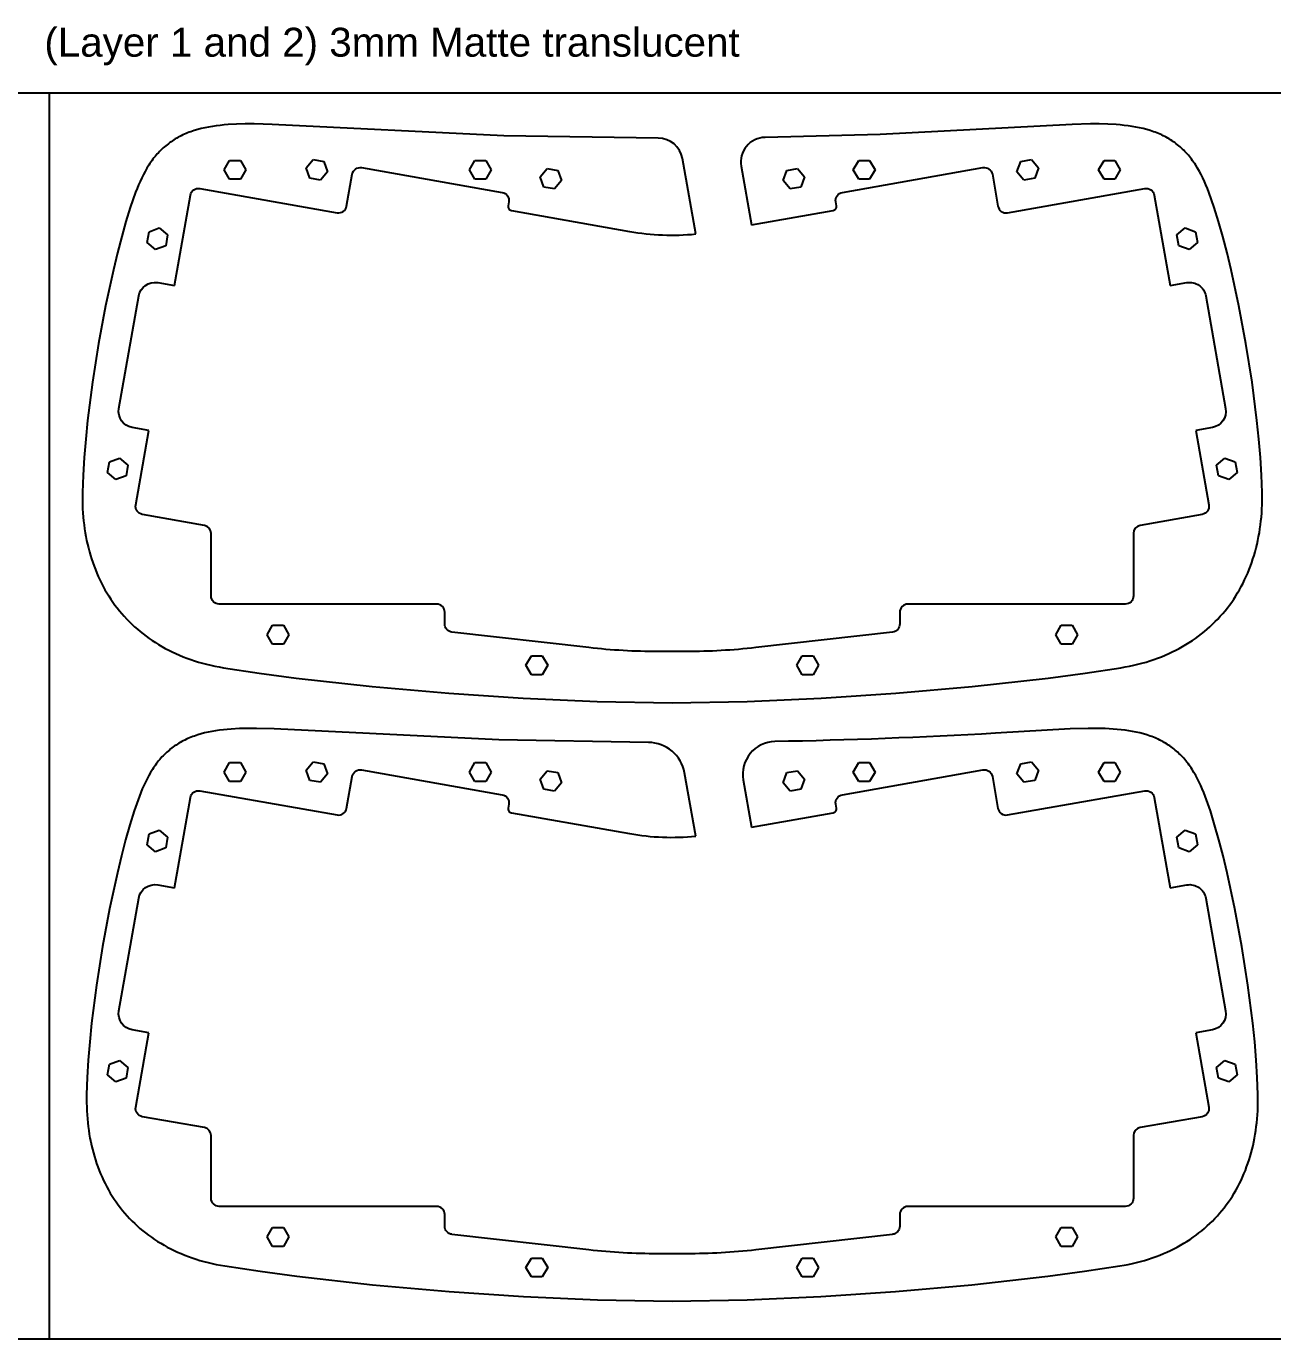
# Model space of a CAD drawing. Extents: x -763 to 762, y 34 to 355.
# Drawn here: x -462.8 to -157.9, y 33.9 to 355.1 of the extents above; entities that cross this region are included whole.
import ezdxf

# ---------------------------------------------------------------- set-up
doc = ezdxf.new("R2010")
doc.units = 0
for name, color, linetype in [('2D_ACR_PLOT$CUT1', 4, 'CONTINUOUS'), ('2D_ACR_PLOT$CUT2', 3, 'CONTINUOUS'), ('2D_ACR_PLOT$NOPRINT', 7, 'CONTINUOUS')]:
    doc.layers.add(name, color=color, linetype=linetype)
doc.styles.add('ARIAL_REGULAR', font='txt')

msp = doc.modelspace()

# ---------------------------------------------------------------- linework, layer by layer
at = {"layer": '2D_ACR_PLOT$CUT1'}
for p, q in [((-414.41, 319.95), (-413.08, 322.26)), ((-413.08, 322.26), (-410.42, 322.26)), ((-410.42, 322.26), (-409.09, 319.95)), ((-394.37, 320.41), (-392.66, 322.45)), ((-392.66, 322.45), (-390.04, 321.99)), ((-390.04, 321.99), (-389.13, 319.49)), ((-354.41, 319.95), (-353.08, 322.26)), ((-353.08, 322.26), (-350.42, 322.26)), ((-350.42, 322.26), (-349.09, 319.95)), ((-260.51, 319.95), (-259.18, 322.26)), ((-259.18, 322.26), (-256.52, 322.26)), ((-256.52, 322.26), (-255.19, 319.95)), ((-220.47, 319.49), (-219.56, 321.99)), ((-219.56, 321.99), (-216.94, 322.45)), ((-216.94, 322.45), (-215.23, 320.41)), ((-200.51, 319.95), (-199.18, 322.26)), ((-199.18, 322.26), (-196.52, 322.26)), ((-196.52, 322.26), (-195.19, 319.95)), ((-413.08, 317.65), (-414.41, 319.95)), ((-409.09, 319.95), (-410.42, 317.65)), ((-393.46, 317.91), (-394.37, 320.41)), ((-389.13, 319.49), (-390.84, 317.45)), ((-353.08, 317.65), (-354.41, 319.95)), ((-349.09, 319.95), (-350.42, 317.65)), ((-337.15, 318.23), (-335.44, 320.27)), ((-336.24, 315.73), (-337.15, 318.23)), ((-335.44, 320.27), (-332.82, 319.81)), ((-332.82, 319.81), (-331.91, 317.3)), ((-277.69, 317.3), (-276.78, 319.81)), ((-276.78, 319.81), (-274.16, 320.27)), ((-274.16, 320.27), (-272.45, 318.23)), ((-272.45, 318.23), (-273.36, 315.73)), ((-259.18, 317.65), (-260.51, 319.95)), ((-255.19, 319.95), (-256.52, 317.65)), ((-218.76, 317.45), (-220.47, 319.49)), ((-215.23, 320.41), (-216.14, 317.91)), ((-199.18, 317.65), (-200.51, 319.95)), ((-195.19, 319.95), (-196.52, 317.65)), ((-410.42, 317.65), (-413.08, 317.65)), ((-390.84, 317.45), (-393.46, 317.91)), ((-350.42, 317.65), (-353.08, 317.65)), ((-333.62, 315.27), (-336.24, 315.73)), ((-331.91, 317.3), (-333.62, 315.27)), ((-275.98, 315.27), (-277.69, 317.3)), ((-273.36, 315.73), (-275.98, 315.27)), ((-256.52, 317.65), (-259.18, 317.65)), ((-216.14, 317.91), (-218.76, 317.45)), ((-196.52, 317.65), (-199.18, 317.65)), ((-432.79, 304.8), (-430.29, 305.71)), ((-430.29, 305.71), (-428.25, 304)), ((-181.35, 304), (-179.31, 305.71)), ((-179.31, 305.71), (-176.81, 304.8)), ((-433.25, 302.17), (-432.79, 304.8)), ((-431.21, 300.46), (-433.25, 302.17)), ((-428.25, 304), (-428.71, 301.37)), ((-180.89, 301.37), (-181.35, 304)), ((-176.35, 302.17), (-178.39, 300.46)), ((-176.81, 304.8), (-176.35, 302.17)), ((-428.71, 301.37), (-431.21, 300.46)), ((-178.39, 300.46), (-180.89, 301.37)), ((-442.96, 245.86), (-442.5, 248.48)), ((-442.5, 248.48), (-440, 249.39)), ((-440, 249.39), (-437.96, 247.68)), ((-437.96, 247.68), (-438.42, 245.06)), ((-171.64, 247.68), (-169.6, 249.39)), ((-171.18, 245.06), (-171.64, 247.68)), ((-169.6, 249.39), (-167.1, 248.48)), ((-167.1, 248.48), (-166.64, 245.86)), ((-440.92, 244.15), (-442.96, 245.86)), ((-438.42, 245.06), (-440.92, 244.15)), ((-168.68, 244.15), (-171.18, 245.06)), ((-166.64, 245.86), (-168.68, 244.15)), ((-403.92, 206.18), (-402.59, 208.49)), ((-402.59, 203.88), (-403.92, 206.18)), ((-402.59, 208.49), (-399.93, 208.49)), ((-399.93, 208.49), (-398.6, 206.18)), ((-398.6, 206.18), (-399.93, 203.88)), ((-211, 206.18), (-209.67, 208.49)), ((-209.67, 203.88), (-211, 206.18)), ((-209.67, 208.49), (-207.01, 208.49)), ((-207.01, 208.49), (-205.68, 206.18)), ((-205.68, 206.18), (-207.01, 203.88)), ((-399.93, 203.88), (-402.59, 203.88)), ((-207.01, 203.88), (-209.67, 203.88)), ((-340.59, 198.71), (-339.26, 201.02)), ((-339.26, 201.02), (-336.6, 201.02)), ((-336.6, 201.02), (-335.27, 198.71)), ((-274.33, 198.71), (-273, 201.02)), ((-273, 201.02), (-270.34, 201.02)), ((-270.34, 201.02), (-269.01, 198.71)), ((-339.26, 196.41), (-340.59, 198.71)), ((-336.6, 196.41), (-339.26, 196.41)), ((-335.27, 198.71), (-336.6, 196.41)), ((-273, 196.41), (-274.33, 198.71)), ((-270.34, 196.41), (-273, 196.41)), ((-269.01, 198.71), (-270.34, 196.41)), ((-414.41, 172.59), (-413.08, 174.89)), ((-413.08, 174.89), (-410.42, 174.89)), ((-410.42, 174.89), (-409.09, 172.59)), ((-394.37, 173.05), (-392.66, 175.09)), ((-392.66, 175.09), (-390.04, 174.63)), ((-390.04, 174.63), (-389.13, 172.13)), ((-354.41, 172.59), (-353.08, 174.89)), ((-353.08, 174.89), (-350.42, 174.89)), ((-350.42, 174.89), (-349.09, 172.59)), ((-260.51, 172.59), (-259.18, 174.89)), ((-259.18, 174.89), (-256.52, 174.89)), ((-256.52, 174.89), (-255.19, 172.59)), ((-220.47, 172.13), (-219.56, 174.63)), ((-219.56, 174.63), (-216.94, 175.09)), ((-216.94, 175.09), (-215.23, 173.05)), ((-200.51, 172.59), (-199.18, 174.89)), ((-199.18, 174.89), (-196.52, 174.89)), ((-196.52, 174.89), (-195.19, 172.59)), ((-413.08, 170.28), (-414.41, 172.59)), ((-410.42, 170.28), (-413.08, 170.28)), ((-409.09, 172.59), (-410.42, 170.28)), ((-393.46, 170.55), (-394.37, 173.05)), ((-390.84, 170.09), (-393.46, 170.55)), ((-389.13, 172.13), (-390.84, 170.09)), ((-353.08, 170.28), (-354.41, 172.59)), ((-350.42, 170.28), (-353.08, 170.28)), ((-349.09, 172.59), (-350.42, 170.28)), ((-337.15, 170.86), (-335.44, 172.9)), ((-336.24, 168.36), (-337.15, 170.86)), ((-335.44, 172.9), (-332.82, 172.44)), ((-332.82, 172.44), (-331.91, 169.94)), ((-277.69, 169.94), (-276.78, 172.44)), ((-276.78, 172.44), (-274.16, 172.9)), ((-274.16, 172.9), (-272.45, 170.86)), ((-272.45, 170.86), (-273.36, 168.36)), ((-259.18, 170.28), (-260.51, 172.59)), ((-256.52, 170.28), (-259.18, 170.28)), ((-255.19, 172.59), (-256.52, 170.28)), ((-218.76, 170.09), (-220.47, 172.13)), ((-216.14, 170.55), (-218.76, 170.09)), ((-215.23, 173.05), (-216.14, 170.55)), ((-199.18, 170.28), (-200.51, 172.59)), ((-196.52, 170.28), (-199.18, 170.28)), ((-195.19, 172.59), (-196.52, 170.28)), ((-333.62, 167.9), (-336.24, 168.36)), ((-331.91, 169.94), (-333.62, 167.9)), ((-275.98, 167.9), (-277.69, 169.94)), ((-273.36, 168.36), (-275.98, 167.9)), ((-433.25, 154.81), (-432.79, 157.43)), ((-432.79, 157.43), (-430.29, 158.34)), ((-430.29, 158.34), (-428.25, 156.63)), ((-181.35, 156.63), (-179.31, 158.34)), ((-179.31, 158.34), (-176.81, 157.43)), ((-176.81, 157.43), (-176.35, 154.81)), ((-431.21, 153.1), (-433.25, 154.81)), ((-428.25, 156.63), (-428.71, 154.01)), ((-180.89, 154.01), (-181.35, 156.63)), ((-176.35, 154.81), (-178.39, 153.1)), ((-428.71, 154.01), (-431.21, 153.1)), ((-178.39, 153.1), (-180.89, 154.01)), ((-442.96, 98.49), (-442.5, 101.11)), ((-442.5, 101.11), (-440, 102.02)), ((-440, 102.02), (-437.96, 100.31)), ((-437.96, 100.31), (-438.42, 97.69)), ((-171.64, 100.31), (-169.6, 102.02)), ((-171.18, 97.69), (-171.64, 100.31)), ((-169.6, 102.02), (-167.1, 101.11)), ((-167.1, 101.11), (-166.64, 98.49)), ((-440.92, 96.78), (-442.96, 98.49)), ((-438.42, 97.69), (-440.92, 96.78)), ((-168.68, 96.78), (-171.18, 97.69)), ((-166.64, 98.49), (-168.68, 96.78)), ((-403.92, 58.82), (-402.59, 61.12)), ((-402.59, 61.12), (-399.93, 61.12)), ((-399.93, 61.12), (-398.6, 58.82)), ((-211, 58.82), (-209.67, 61.12)), ((-209.67, 61.12), (-207.01, 61.12)), ((-207.01, 61.12), (-205.68, 58.82)), ((-402.59, 56.51), (-403.92, 58.82)), ((-398.6, 58.82), (-399.93, 56.51)), ((-209.67, 56.51), (-211, 58.82)), ((-205.68, 58.82), (-207.01, 56.51)), ((-399.93, 56.51), (-402.59, 56.51)), ((-207.01, 56.51), (-209.67, 56.51)), ((-340.59, 51.35), (-339.26, 53.65)), ((-339.26, 53.65), (-336.6, 53.65)), ((-336.6, 53.65), (-335.27, 51.35)), ((-274.33, 51.35), (-273, 53.65)), ((-273, 53.65), (-270.34, 53.65)), ((-270.34, 53.65), (-269.01, 51.35)), ((-339.26, 49.04), (-340.59, 51.35)), ((-336.6, 49.04), (-339.26, 49.04)), ((-335.27, 51.35), (-336.6, 49.04)), ((-273, 49.04), (-274.33, 51.35)), ((-270.34, 49.04), (-273, 49.04)), ((-269.01, 51.35), (-270.34, 49.04))]:
    msp.add_line(p, q, dxfattribs=at)
at = {"layer": '2D_ACR_PLOT$CUT2'}
for p, q in [((-415.38, 330.82), (-416.34, 330.71)), ((-414.4, 330.92), (-415.38, 330.82)), ((-413.4, 331), (-414.4, 330.92)), ((-411.36, 331.11), (-413.4, 331)), ((-409.26, 331.16), (-411.36, 331.11)), ((-407.1, 331.16), (-409.26, 331.16)), ((-402.65, 331.03), (-407.1, 331.16)), ((-346.02, 328.29), (-402.65, 331.03)), ((-206.95, 331.03), (-253.95, 328.61)), ((-202.5, 331.16), (-206.95, 331.03)), ((-200.34, 331.16), (-202.5, 331.16)), ((-198.24, 331.11), (-200.34, 331.16)), ((-196.2, 331), (-198.24, 331.11)), ((-195.2, 330.92), (-196.2, 331)), ((-194.22, 330.82), (-195.2, 330.92)), ((-193.26, 330.71), (-194.22, 330.82)), ((-426.01, 327.7), (-426.37, 327.49)), ((-425.65, 327.9), (-426.01, 327.7)), ((-425.28, 328.1), (-425.65, 327.9)), ((-424.91, 328.29), (-425.28, 328.1)), ((-424.53, 328.47), (-424.91, 328.29)), ((-424.14, 328.64), (-424.53, 328.47)), ((-423.75, 328.81), (-424.14, 328.64)), ((-423.36, 328.97), (-423.75, 328.81)), ((-422.96, 329.13), (-423.36, 328.97)), ((-422.55, 329.27), (-422.96, 329.13)), ((-422.14, 329.41), (-422.55, 329.27)), ((-421.73, 329.55), (-422.14, 329.41)), ((-420.88, 329.8), (-421.73, 329.55)), ((-420.01, 330.03), (-420.88, 329.8)), ((-419.12, 330.23), (-420.01, 330.03)), ((-418.22, 330.41), (-419.12, 330.23)), ((-417.29, 330.57), (-418.22, 330.41)), ((-416.34, 330.71), (-417.29, 330.57)), ((-308.22, 327.68), (-346.02, 328.29)), ((-253.95, 328.61), (-282.11, 327.86)), ((-192.31, 330.57), (-193.26, 330.71)), ((-191.38, 330.41), (-192.31, 330.57)), ((-190.48, 330.23), (-191.38, 330.41)), ((-189.59, 330.03), (-190.48, 330.23)), ((-188.72, 329.8), (-189.59, 330.03)), ((-187.87, 329.55), (-188.72, 329.8)), ((-187.46, 329.41), (-187.87, 329.55)), ((-187.05, 329.27), (-187.46, 329.41)), ((-186.64, 329.13), (-187.05, 329.27)), ((-186.24, 328.97), (-186.64, 329.13)), ((-185.85, 328.81), (-186.24, 328.97)), ((-185.46, 328.64), (-185.85, 328.81)), ((-185.07, 328.47), (-185.46, 328.64)), ((-184.69, 328.29), (-185.07, 328.47)), ((-184.32, 328.1), (-184.69, 328.29)), ((-183.95, 327.9), (-184.32, 328.1)), ((-183.59, 327.7), (-183.95, 327.9)), ((-183.23, 327.49), (-183.59, 327.7)), ((-430.22, 324.43), (-430.5, 324.13)), ((-429.93, 324.72), (-430.22, 324.43)), ((-429.63, 325.01), (-429.93, 324.72)), ((-429.33, 325.29), (-429.63, 325.01)), ((-429.02, 325.56), (-429.33, 325.29)), ((-428.71, 325.83), (-429.02, 325.56)), ((-428.39, 326.09), (-428.71, 325.83)), ((-428.07, 326.34), (-428.39, 326.09)), ((-427.74, 326.59), (-428.07, 326.34)), ((-427.4, 326.82), (-427.74, 326.59)), ((-427.06, 327.05), (-427.4, 326.82)), ((-426.72, 327.28), (-427.06, 327.05)), ((-426.37, 327.49), (-426.72, 327.28)), ((-182.88, 327.28), (-183.23, 327.49)), ((-182.54, 327.05), (-182.88, 327.28)), ((-182.2, 326.82), (-182.54, 327.05)), ((-181.86, 326.59), (-182.2, 326.82)), ((-181.53, 326.34), (-181.86, 326.59)), ((-181.21, 326.09), (-181.53, 326.34)), ((-180.89, 325.83), (-181.21, 326.09)), ((-180.58, 325.56), (-180.89, 325.83)), ((-180.27, 325.29), (-180.58, 325.56)), ((-179.97, 325.01), (-180.27, 325.29)), ((-179.67, 324.72), (-179.97, 325.01)), ((-179.38, 324.43), (-179.67, 324.72)), ((-179.1, 324.13), (-179.38, 324.43)), ((-432.6, 321.46), (-432.84, 321.09)), ((-432.35, 321.81), (-432.6, 321.46)), ((-432.1, 322.16), (-432.35, 321.81)), ((-431.85, 322.51), (-432.1, 322.16)), ((-431.59, 322.85), (-431.85, 322.51)), ((-431.33, 323.18), (-431.59, 322.85)), ((-431.06, 323.5), (-431.33, 323.18)), ((-430.78, 323.82), (-431.06, 323.5)), ((-430.5, 324.13), (-430.78, 323.82)), ((-299.07, 304.25), (-302.32, 322.72)), ((-178.82, 323.82), (-179.1, 324.13)), ((-178.54, 323.5), (-178.82, 323.82)), ((-178.27, 323.18), (-178.54, 323.5)), ((-178.01, 322.85), (-178.27, 323.18)), ((-177.75, 322.51), (-178.01, 322.85)), ((-177.5, 322.16), (-177.75, 322.51)), ((-177.25, 321.81), (-177.5, 322.16)), ((-177, 321.46), (-177.25, 321.81)), ((-176.76, 321.09), (-177, 321.46)), ((-434.59, 317.95), (-434.98, 317.11)), ((-434.17, 318.77), (-434.59, 317.95)), ((-433.75, 319.57), (-434.17, 318.77)), ((-433.3, 320.34), (-433.75, 319.57)), ((-432.84, 321.09), (-433.3, 320.34)), ((-384.47, 311.06), (-383.1, 318.85)), ((-380.78, 320.47), (-346.41, 314.41)), ((-287.92, 320.82), (-285.39, 306.47)), ((-263.19, 314.41), (-228.82, 320.47)), ((-226.5, 318.85), (-225.13, 311.06)), ((-176.3, 320.34), (-176.76, 321.09)), ((-175.85, 319.57), (-176.3, 320.34)), ((-175.43, 318.77), (-175.85, 319.57)), ((-175.01, 317.95), (-175.43, 318.77)), ((-174.62, 317.11), (-175.01, 317.95)), ((-435.72, 315.36), (-436.08, 314.46)), ((-435.36, 316.24), (-435.72, 315.36)), ((-434.98, 317.11), (-435.36, 316.24)), ((-420.37, 315.36), (-386.79, 309.44)), ((-222.81, 309.44), (-189.23, 315.36)), ((-174.24, 316.24), (-174.62, 317.11)), ((-173.88, 315.36), (-174.24, 316.24)), ((-173.52, 314.46), (-173.88, 315.36)), ((-436.75, 312.62), (-437.38, 310.73)), ((-436.08, 314.46), (-436.75, 312.62)), ((-426.59, 291.62), (-422.69, 313.74)), ((-344.79, 312.1), (-344.96, 311.14)), ((-264.64, 311.14), (-264.81, 312.1)), ((-186.91, 313.74), (-183.01, 291.62)), ((-172.85, 312.62), (-173.52, 314.46)), ((-172.22, 310.73), (-172.85, 312.62)), ((-437.38, 310.73), (-438.44, 307.3)), ((-344.15, 309.98), (-315.22, 304.88)), ((-285.39, 306.47), (-265.45, 309.98)), ((-171.16, 307.3), (-172.22, 310.73)), ((-438.44, 307.3), (-439.49, 303.6)), ((-170.11, 303.6), (-171.16, 307.3)), ((-439.49, 303.6), (-440.51, 299.66)), ((-169.09, 299.66), (-170.11, 303.6)), ((-440.51, 299.66), (-441.52, 295.5)), ((-168.08, 295.5), (-169.09, 299.66)), ((-441.52, 295.5), (-443.42, 286.7)), ((-166.18, 286.7), (-168.08, 295.5)), ((-430.68, 292.34), (-426.59, 291.62)), ((-183.01, 291.62), (-178.92, 292.34)), ((-440.17, 261.52), (-435.31, 289.1)), ((-174.29, 289.1), (-169.43, 261.52)), ((-443.42, 286.7), (-445.15, 277.44)), ((-164.45, 277.44), (-166.18, 286.7)), ((-445.15, 277.44), (-446.63, 267.99)), ((-162.97, 267.99), (-164.45, 277.44)), ((-446.63, 267.99), (-447.82, 258.6)), ((-161.78, 258.6), (-162.97, 267.99)), ((-447.82, 258.6), (-448.29, 254.01)), ((-161.31, 254.01), (-161.78, 258.6)), ((-448.29, 254.01), (-448.66, 249.52)), ((-432.84, 256.17), (-436.93, 256.89)), ((-436.06, 237.94), (-432.84, 256.17)), ((-172.67, 256.89), (-176.76, 256.17)), ((-176.76, 256.17), (-173.55, 237.94)), ((-160.94, 249.52), (-161.31, 254.01)), ((-448.66, 249.52), (-448.93, 245.19)), ((-160.67, 245.19), (-160.94, 249.52)), ((-448.93, 245.19), (-449.09, 241.02)), ((-160.51, 241.02), (-160.67, 245.19)), ((-449.09, 241.02), (-449.11, 240)), ((-160.49, 240), (-160.51, 241.02)), ((-449.11, 240), (-449.11, 238.98)), ((-449.11, 238.98), (-449.09, 237.97)), ((-449.09, 237.97), (-449.05, 236.97)), ((-160.55, 236.97), (-160.51, 237.97)), ((-160.51, 237.97), (-160.49, 238.98)), ((-160.49, 238.98), (-160.49, 240)), ((-449.05, 236.97), (-448.99, 235.98)), ((-448.99, 235.98), (-448.91, 234.99)), ((-448.91, 234.99), (-448.82, 234.02)), ((-419.26, 232.95), (-434.43, 235.63)), ((-175.17, 235.63), (-190.34, 232.95)), ((-160.78, 234.02), (-160.69, 234.99)), ((-160.69, 234.99), (-160.61, 235.98)), ((-160.61, 235.98), (-160.55, 236.97)), ((-448.82, 234.02), (-448.7, 233.05)), ((-448.7, 233.05), (-448.57, 232.08)), ((-448.57, 232.08), (-448.42, 231.13)), ((-161.18, 231.13), (-161.03, 232.08)), ((-161.03, 232.08), (-160.9, 233.05)), ((-160.9, 233.05), (-160.78, 234.02)), ((-448.42, 231.13), (-448.25, 230.19)), ((-448.25, 230.19), (-448.07, 229.25)), ((-448.07, 229.25), (-447.86, 228.32)), ((-447.86, 228.32), (-447.64, 227.41)), ((-417.61, 215.67), (-417.61, 230.98)), ((-191.99, 230.98), (-191.99, 215.67)), ((-161.96, 227.41), (-161.74, 228.32)), ((-161.74, 228.32), (-161.53, 229.25)), ((-161.53, 229.25), (-161.35, 230.19)), ((-161.35, 230.19), (-161.18, 231.13)), ((-447.64, 227.41), (-447.4, 226.5)), ((-447.4, 226.5), (-447.14, 225.6)), ((-447.14, 225.6), (-446.86, 224.72)), ((-162.74, 224.72), (-162.46, 225.6)), ((-162.46, 225.6), (-162.2, 226.5)), ((-162.2, 226.5), (-161.96, 227.41)), ((-446.86, 224.72), (-446.57, 223.84)), ((-446.57, 223.84), (-446.25, 222.97)), ((-446.25, 222.97), (-445.92, 222.12)), ((-445.92, 222.12), (-445.57, 221.27)), ((-164.03, 221.27), (-163.68, 222.12)), ((-163.68, 222.12), (-163.35, 222.97)), ((-163.35, 222.97), (-163.03, 223.84)), ((-163.03, 223.84), (-162.74, 224.72)), ((-445.57, 221.27), (-445.21, 220.44)), ((-445.21, 220.44), (-444.82, 219.61)), ((-444.82, 219.61), (-444.42, 218.8)), ((-444.42, 218.8), (-444, 218)), ((-165.6, 218), (-165.18, 218.8)), ((-165.18, 218.8), (-164.78, 219.61)), ((-164.78, 219.61), (-164.39, 220.44)), ((-164.39, 220.44), (-164.03, 221.27)), ((-444, 218), (-443.57, 217.21)), ((-443.57, 217.21), (-443.11, 216.44)), ((-443.11, 216.44), (-442.64, 215.67)), ((-442.64, 215.67), (-442.16, 214.92)), ((-167.44, 214.92), (-166.96, 215.67)), ((-166.96, 215.67), (-166.49, 216.44)), ((-166.49, 216.44), (-166.03, 217.21)), ((-166.03, 217.21), (-165.6, 218)), ((-442.16, 214.92), (-441.65, 214.18)), ((-441.65, 214.18), (-441.13, 213.46)), ((-441.13, 213.46), (-440.59, 212.75)), ((-440.59, 212.75), (-440.03, 212.05)), ((-440.03, 212.05), (-439.45, 211.36)), ((-362.46, 213.67), (-415.61, 213.67)), ((-193.99, 213.67), (-247.14, 213.67)), ((-170.15, 211.36), (-169.57, 212.05)), ((-169.57, 212.05), (-169.01, 212.75)), ((-169.01, 212.75), (-168.47, 213.46)), ((-168.47, 213.46), (-167.95, 214.18)), ((-167.95, 214.18), (-167.44, 214.92)), ((-439.45, 211.36), (-438.86, 210.69)), ((-438.86, 210.69), (-438.26, 210.03)), ((-438.26, 210.03), (-437.63, 209.39)), ((-437.63, 209.39), (-436.99, 208.76)), ((-436.99, 208.76), (-436.33, 208.14)), ((-360.46, 208.82), (-360.46, 211.67)), ((-249.14, 211.67), (-249.14, 208.82)), ((-173.27, 208.14), (-172.61, 208.76)), ((-172.61, 208.76), (-171.97, 209.39)), ((-171.97, 209.39), (-171.34, 210.03)), ((-171.34, 210.03), (-170.74, 210.69)), ((-170.74, 210.69), (-170.15, 211.36)), ((-436.33, 208.14), (-435.65, 207.54)), ((-435.65, 207.54), (-434.96, 206.96)), ((-434.96, 206.96), (-434.25, 206.39)), ((-434.25, 206.39), (-433.53, 205.83)), ((-433.53, 205.83), (-432.78, 205.3)), ((-325.24, 203.03), (-358.69, 206.83)), ((-250.91, 206.83), (-284.36, 203.03)), ((-176.82, 205.3), (-176.07, 205.83)), ((-176.07, 205.83), (-175.35, 206.39)), ((-175.35, 206.39), (-174.64, 206.96)), ((-174.64, 206.96), (-173.95, 207.54)), ((-173.95, 207.54), (-173.27, 208.14)), ((-432.78, 205.3), (-432.03, 204.77)), ((-432.03, 204.77), (-431.25, 204.27)), ((-431.25, 204.27), (-430.46, 203.77)), ((-430.46, 203.77), (-429.65, 203.3)), ((-429.65, 203.3), (-428.83, 202.84)), ((-428.83, 202.84), (-427.99, 202.4)), ((-427.99, 202.4), (-427.13, 201.98)), ((-182.47, 201.98), (-181.61, 202.4)), ((-181.61, 202.4), (-180.77, 202.84)), ((-180.77, 202.84), (-179.95, 203.3)), ((-179.95, 203.3), (-179.14, 203.77)), ((-179.14, 203.77), (-178.35, 204.27)), ((-178.35, 204.27), (-177.57, 204.77)), ((-177.57, 204.77), (-176.82, 205.3)), ((-427.13, 201.98), (-426.26, 201.57)), ((-426.26, 201.57), (-425.37, 201.18)), ((-425.37, 201.18), (-424.47, 200.81)), ((-424.47, 200.81), (-423.54, 200.46)), ((-423.54, 200.46), (-422.61, 200.12)), ((-422.61, 200.12), (-421.66, 199.81)), ((-421.66, 199.81), (-420.69, 199.51)), ((-420.69, 199.51), (-419.7, 199.23)), ((-419.7, 199.23), (-418.7, 198.97)), ((-301.3, 202.07), (-308.3, 202.07)), ((-190.9, 198.97), (-189.9, 199.23)), ((-189.9, 199.23), (-188.91, 199.51)), ((-188.91, 199.51), (-187.94, 199.81)), ((-187.94, 199.81), (-186.99, 200.12)), ((-186.99, 200.12), (-186.06, 200.46)), ((-186.06, 200.46), (-185.13, 200.81)), ((-185.13, 200.81), (-184.23, 201.18)), ((-184.23, 201.18), (-183.34, 201.57)), ((-183.34, 201.57), (-182.47, 201.98)), ((-418.7, 198.97), (-417.69, 198.72)), ((-417.69, 198.72), (-416.66, 198.5)), ((-416.66, 198.5), (-415.61, 198.3)), ((-415.61, 198.3), (-414.55, 198.12)), ((-414.55, 198.12), (-405.82, 196.79)), ((-405.82, 196.79), (-396.79, 195.58)), ((-212.81, 195.58), (-203.78, 196.79)), ((-203.78, 196.79), (-195.05, 198.12)), ((-195.05, 198.12), (-193.99, 198.3)), ((-193.99, 198.3), (-192.94, 198.5)), ((-192.94, 198.5), (-191.91, 198.72)), ((-191.91, 198.72), (-190.9, 198.97)), ((-396.79, 195.58), (-378.2, 193.5)), ((-378.2, 193.5), (-359.46, 191.85)), ((-250.14, 191.85), (-231.4, 193.5)), ((-231.4, 193.5), (-212.81, 195.58)), ((-359.46, 191.85), (-341.24, 190.63)), ((-341.24, 190.63), (-323.15, 189.81)), ((-323.15, 189.81), (-304.8, 189.51)), ((-304.8, 189.51), (-286.45, 189.81)), ((-286.45, 189.81), (-268.36, 190.63)), ((-268.36, 190.63), (-250.14, 191.85)), ((-412.68, 183.11), (-413.66, 183.03)), ((-410.68, 183.21), (-412.68, 183.11)), ((-408.62, 183.26), (-410.68, 183.21)), ((-406.51, 183.26), (-408.62, 183.26)), ((-402.16, 183.13), (-406.51, 183.26)), ((-347.24, 180.46), (-402.16, 183.13)), ((-207.44, 183.13), (-225.75, 182.06)), ((-203.09, 183.26), (-207.44, 183.13)), ((-200.98, 183.26), (-203.09, 183.26)), ((-198.92, 183.21), (-200.98, 183.26)), ((-196.92, 183.11), (-198.92, 183.21)), ((-195.94, 183.03), (-196.92, 183.11)), ((-424.78, 180.04), (-425.14, 179.83)), ((-424.42, 180.23), (-424.78, 180.04)), ((-424.05, 180.42), (-424.42, 180.23)), ((-423.67, 180.6), (-424.05, 180.42)), ((-423.29, 180.77), (-423.67, 180.6)), ((-422.9, 180.94), (-423.29, 180.77)), ((-422.51, 181.1), (-422.9, 180.94)), ((-422.11, 181.25), (-422.51, 181.1)), ((-421.71, 181.4), (-422.11, 181.25)), ((-421.3, 181.54), (-421.71, 181.4)), ((-420.89, 181.67), (-421.3, 181.54)), ((-420.05, 181.92), (-420.89, 181.67)), ((-419.19, 182.15), (-420.05, 181.92)), ((-418.31, 182.35), (-419.19, 182.15)), ((-417.42, 182.52), (-418.31, 182.35)), ((-416.5, 182.68), (-417.42, 182.52)), ((-415.57, 182.82), (-416.5, 182.68)), ((-414.62, 182.93), (-415.57, 182.82)), ((-413.66, 183.03), (-414.62, 182.93)), ((-310.62, 179.82), (-347.24, 180.46)), ((-194.98, 182.93), (-195.94, 183.03)), ((-194.03, 182.82), (-194.98, 182.93)), ((-193.1, 182.68), (-194.03, 182.82)), ((-192.18, 182.52), (-193.1, 182.68)), ((-191.29, 182.35), (-192.18, 182.52)), ((-190.41, 182.15), (-191.29, 182.35)), ((-189.55, 181.92), (-190.41, 182.15)), ((-188.71, 181.67), (-189.55, 181.92)), ((-188.3, 181.54), (-188.71, 181.67)), ((-187.89, 181.4), (-188.3, 181.54)), ((-187.49, 181.25), (-187.89, 181.4)), ((-187.09, 181.1), (-187.49, 181.25)), ((-186.7, 180.94), (-187.09, 181.1)), ((-186.31, 180.77), (-186.7, 180.94)), ((-185.93, 180.6), (-186.31, 180.77)), ((-185.55, 180.42), (-185.93, 180.6)), ((-185.18, 180.23), (-185.55, 180.42)), ((-184.82, 180.04), (-185.18, 180.23)), ((-184.46, 179.83), (-184.82, 180.04)), ((-429.05, 176.86), (-429.34, 176.57)), ((-428.75, 177.15), (-429.05, 176.86)), ((-428.45, 177.43), (-428.75, 177.15)), ((-428.15, 177.7), (-428.45, 177.43)), ((-427.83, 177.97), (-428.15, 177.7)), ((-427.52, 178.23), (-427.83, 177.97)), ((-427.19, 178.48), (-427.52, 178.23)), ((-426.87, 178.72), (-427.19, 178.48)), ((-426.53, 178.96), (-426.87, 178.72)), ((-426.19, 179.19), (-426.53, 178.96)), ((-425.85, 179.41), (-426.19, 179.19)), ((-425.5, 179.63), (-425.85, 179.41)), ((-425.14, 179.83), (-425.5, 179.63)), ((-184.1, 179.63), (-184.46, 179.83)), ((-183.75, 179.41), (-184.1, 179.63)), ((-183.41, 179.19), (-183.75, 179.41)), ((-183.07, 178.96), (-183.41, 179.19)), ((-182.73, 178.72), (-183.07, 178.96)), ((-182.41, 178.48), (-182.73, 178.72)), ((-182.08, 178.23), (-182.41, 178.48)), ((-181.77, 177.97), (-182.08, 178.23)), ((-181.45, 177.7), (-181.77, 177.97)), ((-181.15, 177.43), (-181.45, 177.7)), ((-180.85, 177.15), (-181.15, 177.43)), ((-180.55, 176.86), (-180.85, 177.15)), ((-180.26, 176.57), (-180.55, 176.86)), ((-431.72, 173.61), (-431.96, 173.25)), ((-431.47, 173.96), (-431.72, 173.61)), ((-431.23, 174.31), (-431.47, 173.96)), ((-430.97, 174.66), (-431.23, 174.31)), ((-430.71, 174.99), (-430.97, 174.66)), ((-430.45, 175.32), (-430.71, 174.99)), ((-430.18, 175.64), (-430.45, 175.32)), ((-429.91, 175.96), (-430.18, 175.64)), ((-429.63, 176.27), (-429.91, 175.96)), ((-429.34, 176.57), (-429.63, 176.27)), ((-179.97, 176.27), (-180.26, 176.57)), ((-179.69, 175.96), (-179.97, 176.27)), ((-179.42, 175.64), (-179.69, 175.96)), ((-179.15, 175.32), (-179.42, 175.64)), ((-178.89, 174.99), (-179.15, 175.32)), ((-178.63, 174.66), (-178.89, 174.99)), ((-178.37, 174.31), (-178.63, 174.66)), ((-178.13, 173.96), (-178.37, 174.31)), ((-177.88, 173.61), (-178.13, 173.96)), ((-177.64, 173.25), (-177.88, 173.61)), ((-433.29, 170.94), (-433.7, 170.13)), ((-432.86, 171.73), (-433.29, 170.94)), ((-432.42, 172.5), (-432.86, 171.73)), ((-431.96, 173.25), (-432.42, 172.5)), ((-384.47, 163.7), (-383.1, 171.49)), ((-380.78, 173.11), (-346.41, 167.05)), ((-299.07, 156.88), (-301.8, 172.39)), ((-287.43, 170.65), (-285.39, 159.1)), ((-263.19, 167.05), (-228.82, 173.11)), ((-226.5, 171.49), (-225.13, 163.7)), ((-177.18, 172.5), (-177.64, 173.25)), ((-176.74, 171.73), (-177.18, 172.5)), ((-176.31, 170.94), (-176.74, 171.73)), ((-175.9, 170.13), (-176.31, 170.94)), ((-434.82, 167.58), (-435.16, 166.69)), ((-434.46, 168.45), (-434.82, 167.58)), ((-434.09, 169.3), (-434.46, 168.45)), ((-433.7, 170.13), (-434.09, 169.3)), ((-420.37, 168), (-386.79, 162.08)), ((-222.81, 162.08), (-189.23, 168)), ((-175.51, 169.3), (-175.9, 170.13)), ((-175.14, 168.45), (-175.51, 169.3)), ((-174.78, 167.58), (-175.14, 168.45)), ((-174.44, 166.69), (-174.78, 167.58)), ((-435.82, 164.89), (-436.43, 163.06)), ((-435.16, 166.69), (-435.82, 164.89)), ((-426.59, 144.26), (-422.69, 166.38)), ((-344.79, 164.73), (-344.96, 163.78)), ((-264.64, 163.78), (-264.81, 164.73)), ((-186.91, 166.38), (-183.01, 144.26)), ((-173.78, 164.89), (-174.44, 166.69)), ((-173.17, 163.06), (-173.78, 164.89)), ((-436.43, 163.06), (-437.48, 159.66)), ((-344.15, 162.62), (-315.22, 157.52)), ((-285.39, 159.1), (-265.45, 162.62)), ((-172.12, 159.66), (-173.17, 163.06)), ((-437.48, 159.66), (-438.52, 155.97)), ((-171.08, 155.97), (-172.12, 159.66)), ((-438.52, 155.97), (-439.54, 152.05)), ((-170.06, 152.05), (-171.08, 155.97)), ((-439.54, 152.05), (-440.54, 147.91)), ((-169.06, 147.91), (-170.06, 152.05)), ((-440.54, 147.91), (-442.44, 139.14)), ((-167.16, 139.14), (-169.06, 147.91)), ((-430.68, 144.98), (-426.59, 144.26)), ((-183.01, 144.26), (-178.92, 144.98)), ((-440.17, 114.16), (-435.31, 141.73)), ((-174.29, 141.73), (-169.43, 114.16)), ((-442.44, 139.14), (-444.16, 129.9)), ((-165.44, 129.9), (-167.16, 139.14)), ((-444.16, 129.9), (-445.64, 120.48)), ((-163.96, 120.48), (-165.44, 129.9)), ((-445.64, 120.48), (-446.83, 111.13)), ((-162.77, 111.13), (-163.96, 120.48)), ((-446.83, 111.13), (-447.29, 106.57)), ((-432.84, 108.8), (-436.93, 109.53)), ((-172.67, 109.53), (-176.76, 108.8)), ((-162.31, 106.57), (-162.77, 111.13)), ((-447.29, 106.57), (-447.65, 102.12)), ((-436.06, 90.58), (-432.84, 108.8)), ((-176.76, 108.8), (-173.55, 90.58)), ((-161.95, 102.12), (-162.31, 106.57)), ((-447.65, 102.12), (-447.91, 97.81)), ((-161.69, 97.81), (-161.95, 102.12)), ((-447.91, 97.81), (-448.07, 93.7)), ((-161.53, 93.7), (-161.69, 97.81)), ((-448.07, 93.7), (-448.08, 92.69)), ((-161.52, 92.69), (-161.53, 93.7)), ((-448.08, 92.69), (-448.08, 91.68)), ((-448.08, 91.68), (-448.05, 90.69)), ((-448.05, 90.69), (-448.02, 89.7)), ((-161.58, 89.7), (-161.55, 90.69)), ((-161.55, 90.69), (-161.52, 91.68)), ((-161.52, 91.68), (-161.52, 92.69)), ((-448.02, 89.7), (-447.96, 88.72)), ((-447.96, 88.72), (-447.88, 87.75)), ((-447.88, 87.75), (-447.79, 86.79)), ((-447.79, 86.79), (-447.68, 85.83)), ((-419.26, 85.59), (-434.43, 88.26)), ((-175.17, 88.26), (-190.34, 85.59)), ((-161.92, 85.83), (-161.81, 86.79)), ((-161.81, 86.79), (-161.72, 87.75)), ((-161.72, 87.75), (-161.64, 88.72)), ((-161.64, 88.72), (-161.58, 89.7)), ((-447.68, 85.83), (-447.55, 84.89)), ((-447.55, 84.89), (-447.41, 83.95)), ((-447.41, 83.95), (-447.24, 83.03)), ((-417.61, 68.31), (-417.61, 83.62)), ((-191.99, 83.62), (-191.99, 68.31)), ((-162.36, 83.03), (-162.19, 83.95)), ((-162.19, 83.95), (-162.05, 84.89)), ((-162.05, 84.89), (-161.92, 85.83)), ((-447.24, 83.03), (-447.06, 82.11)), ((-447.06, 82.11), (-446.87, 81.2)), ((-446.87, 81.2), (-446.65, 80.3)), ((-446.65, 80.3), (-446.42, 79.41)), ((-163.18, 79.41), (-162.95, 80.3)), ((-162.95, 80.3), (-162.73, 81.2)), ((-162.73, 81.2), (-162.54, 82.11)), ((-162.54, 82.11), (-162.36, 83.03)), ((-446.42, 79.41), (-446.17, 78.53)), ((-446.17, 78.53), (-445.9, 77.67)), ((-445.9, 77.67), (-445.61, 76.81)), ((-163.99, 76.81), (-163.7, 77.67)), ((-163.7, 77.67), (-163.43, 78.53)), ((-163.43, 78.53), (-163.18, 79.41)), ((-445.61, 76.81), (-445.31, 75.96)), ((-445.31, 75.96), (-444.99, 75.12)), ((-444.99, 75.12), (-444.65, 74.3)), ((-444.65, 74.3), (-444.3, 73.48)), ((-165.3, 73.48), (-164.95, 74.3)), ((-164.95, 74.3), (-164.61, 75.12)), ((-164.61, 75.12), (-164.29, 75.96)), ((-164.29, 75.96), (-163.99, 76.81)), ((-444.3, 73.48), (-443.93, 72.68)), ((-443.93, 72.68), (-443.54, 71.89)), ((-443.54, 71.89), (-443.13, 71.11)), ((-443.13, 71.11), (-442.71, 70.34)), ((-166.89, 70.34), (-166.47, 71.11)), ((-166.47, 71.11), (-166.06, 71.89)), ((-166.06, 71.89), (-165.67, 72.68)), ((-165.67, 72.68), (-165.3, 73.48)), ((-442.71, 70.34), (-442.27, 69.58)), ((-442.27, 69.58), (-441.81, 68.84)), ((-441.81, 68.84), (-441.34, 68.11)), ((-441.34, 68.11), (-440.85, 67.39)), ((-168.75, 67.39), (-168.26, 68.11)), ((-168.26, 68.11), (-167.79, 68.84)), ((-167.79, 68.84), (-167.33, 69.58)), ((-167.33, 69.58), (-166.89, 70.34)), ((-440.85, 67.39), (-440.34, 66.68)), ((-440.34, 66.68), (-439.81, 65.99)), ((-439.81, 65.99), (-439.27, 65.31)), ((-439.27, 65.31), (-438.71, 64.64)), ((-438.71, 64.64), (-438.14, 63.99)), ((-362.46, 66.31), (-415.61, 66.31)), ((-360.46, 61.46), (-360.46, 64.31)), ((-249.14, 64.31), (-249.14, 61.46)), ((-193.99, 66.31), (-247.14, 66.31)), ((-171.46, 63.99), (-170.89, 64.64)), ((-170.89, 64.64), (-170.33, 65.31)), ((-170.33, 65.31), (-169.79, 65.99)), ((-169.79, 65.99), (-169.26, 66.68)), ((-169.26, 66.68), (-168.75, 67.39)), ((-438.14, 63.99), (-437.54, 63.35)), ((-437.54, 63.35), (-436.93, 62.72)), ((-436.93, 62.72), (-436.31, 62.11)), ((-436.31, 62.11), (-435.67, 61.52)), ((-435.67, 61.52), (-435.01, 60.93)), ((-174.59, 60.93), (-173.93, 61.52)), ((-173.93, 61.52), (-173.29, 62.11)), ((-173.29, 62.11), (-172.67, 62.72)), ((-172.67, 62.72), (-172.06, 63.35)), ((-172.06, 63.35), (-171.46, 63.99)), ((-435.01, 60.93), (-434.33, 60.36)), ((-434.33, 60.36), (-433.64, 59.81)), ((-433.64, 59.81), (-432.93, 59.27)), ((-432.93, 59.27), (-432.2, 58.75)), ((-432.2, 58.75), (-431.46, 58.24)), ((-431.46, 58.24), (-430.7, 57.75)), ((-325.24, 55.67), (-358.69, 59.47)), ((-250.91, 59.47), (-284.36, 55.67)), ((-178.9, 57.75), (-178.14, 58.24)), ((-178.14, 58.24), (-177.4, 58.75)), ((-177.4, 58.75), (-176.67, 59.27)), ((-176.67, 59.27), (-175.96, 59.81)), ((-175.96, 59.81), (-175.27, 60.36)), ((-175.27, 60.36), (-174.59, 60.93)), ((-430.7, 57.75), (-429.93, 57.27)), ((-429.93, 57.27), (-429.13, 56.81)), ((-429.13, 56.81), (-428.33, 56.36)), ((-428.33, 56.36), (-427.5, 55.94)), ((-427.5, 55.94), (-426.66, 55.52)), ((-426.66, 55.52), (-425.81, 55.13)), ((-425.81, 55.13), (-424.93, 54.75)), ((-424.93, 54.75), (-424.04, 54.39)), ((-301.3, 54.71), (-308.3, 54.71)), ((-185.56, 54.39), (-184.67, 54.75)), ((-184.67, 54.75), (-183.79, 55.13)), ((-183.79, 55.13), (-182.94, 55.52)), ((-182.94, 55.52), (-182.1, 55.94)), ((-182.1, 55.94), (-181.27, 56.36)), ((-181.27, 56.36), (-180.47, 56.81)), ((-180.47, 56.81), (-179.67, 57.27)), ((-179.67, 57.27), (-178.9, 57.75)), ((-424.04, 54.39), (-423.14, 54.04)), ((-423.14, 54.04), (-422.22, 53.71)), ((-422.22, 53.71), (-421.28, 53.4)), ((-421.28, 53.4), (-420.33, 53.11)), ((-420.33, 53.11), (-419.36, 52.84)), ((-419.36, 52.84), (-418.37, 52.58)), ((-418.37, 52.58), (-417.37, 52.34)), ((-417.37, 52.34), (-416.35, 52.12)), ((-416.35, 52.12), (-415.32, 51.92)), ((-415.32, 51.92), (-414.27, 51.74)), ((-414.27, 51.74), (-405.62, 50.42)), ((-203.98, 50.42), (-195.33, 51.74)), ((-195.33, 51.74), (-194.28, 51.92)), ((-194.28, 51.92), (-193.25, 52.12)), ((-193.25, 52.12), (-192.23, 52.34)), ((-192.23, 52.34), (-191.23, 52.58)), ((-191.23, 52.58), (-190.24, 52.84)), ((-190.24, 52.84), (-189.27, 53.11)), ((-189.27, 53.11), (-188.32, 53.4)), ((-188.32, 53.4), (-187.38, 53.71)), ((-187.38, 53.71), (-186.46, 54.04)), ((-186.46, 54.04), (-185.56, 54.39)), ((-405.62, 50.42), (-396.65, 49.21)), ((-396.65, 49.21), (-378.12, 47.13)), ((-231.48, 47.13), (-212.95, 49.21)), ((-212.95, 49.21), (-203.98, 50.42)), ((-378.12, 47.13), (-359.39, 45.48)), ((-359.39, 45.48), (-341.18, 44.26)), ((-268.42, 44.26), (-250.21, 45.48)), ((-250.21, 45.48), (-231.48, 47.13)), ((-341.18, 44.26), (-323.11, 43.44)), ((-323.11, 43.44), (-304.8, 43.15)), ((-304.8, 43.15), (-286.49, 43.44)), ((-286.49, 43.44), (-268.42, 44.26))]:
    msp.add_line(p, q, dxfattribs=at)
for centre, radius, start, end in [((-308.23, 321.68), 6, 10, 89.8588), ((-282.02, 321.86), 6, 90.937, 190), ((-386.44, 311.41), 2, 260.0004, 349.999), ((-343.98, 310.97), 1, 169.9996, 259.9996), ((-265.62, 310.97), 1, 280.0003, 10.0004), ((-223.16, 311.41), 2, 189.9992, 280), ((-304.8, 363.97), 60, 259.9996, 275.4848), ((-419.61, 230.98), 2, 0, 79.9998), ((-189.99, 230.98), 2, 100.0004, 180), ((-362.46, 211.67), 2, 0, 90), ((-247.14, 211.67), 2, 90, 180), ((-279.55, 172.04), 8, 91.0365, 190), ((-310.66, 170.82), 9, 10, 89.7595), ((-386.44, 164.05), 2, 260.0004, 349.999), ((-343.98, 163.6), 1, 169.9996, 259.9996), ((-265.62, 163.6), 1, 280.0003, 10.0004), ((-223.16, 164.05), 2, 189.9992, 280), ((-304.8, 216.61), 60, 259.9996, 275.4848), ((-419.61, 83.62), 2, 0, 79.9998), ((-189.99, 83.62), 2, 100.0004, 180), ((-362.46, 64.31), 2, 0, 90), ((-247.14, 64.31), 2, 90, 180)]:
    msp.add_arc(centre, radius, start, end, dxfattribs=at)
at = {"layer": '2D_ACR_PLOT$CUT2', "extrusion": (0, 0, -1)}
for centre, radius, start, end in [((381.13, 318.5), 2, 10.001, 100.0002), ((228.47, 318.5), 2, 79.9998, 170.0008), ((420.72, 313.39), 2, 10.0001, 99.9996), ((188.88, 313.39), 2, 80, 170.0008), ((346.76, 312.44), 2, 100.0002, 190.0004), ((262.84, 312.44), 2, 349.9996, 79.9998), ((431.37, 288.4), 4, 10, 100), ((178.23, 288.4), 4, 80, 170), ((436.23, 260.83), 4, 280, 10), ((173.37, 260.83), 4, 170, 260), ((434.09, 237.59), 2, 280.0002, 10.0001), ((175.52, 237.59), 2, 170.0008, 259.9996), ((415.61, 215.67), 2, 270, 0), ((193.99, 215.67), 2, 180, 270), ((358.46, 208.82), 2, 276.4836, 0), ((251.14, 208.82), 2, 180, 263.5164), ((308.3, 352.07), 150, 270, 276.4836), ((301.3, 352.07), 150, 263.5164, 270), ((304.87, 1570.41), 1390.6, 266.73852, 268.96279), ((381.13, 171.14), 2, 10.001, 100.0002), ((228.47, 171.14), 2, 79.9998, 170.0008), ((420.72, 166.03), 2, 10.0001, 99.9996), ((346.76, 165.08), 2, 100.0002, 190.0004), ((262.84, 165.08), 2, 349.9996, 79.9998), ((188.88, 166.03), 2, 80, 170.0008), ((431.37, 141.04), 4, 10, 100), ((178.23, 141.04), 4, 80, 170), ((436.23, 113.46), 4, 280, 10), ((173.37, 113.46), 4, 170, 260), ((434.09, 90.23), 2, 280.0002, 10.0001), ((175.52, 90.23), 2, 170.0008, 259.9996), ((415.61, 68.31), 2, 270, 0), ((193.99, 68.31), 2, 180, 270), ((358.46, 61.46), 2, 276.4836, 0), ((251.14, 61.46), 2, 180, 263.5164), ((308.3, 204.71), 150, 270, 276.4836), ((301.3, 204.71), 150, 263.5164, 270)]:
    msp.add_arc(centre, radius, start, end, dxfattribs=at)
at = {"layer": '2D_ACR_PLOT$NOPRINT'}
for p, q in [((-457.2, 338.72), (-762, 338.72)), ((-152.4, 338.72), (-457.2, 338.72)), ((-457.2, 338.72), (-457.2, 33.92)), ((-762, 33.92), (-457.2, 33.92)), ((-457.2, 33.92), (-152.4, 33.92))]:
    msp.add_line(p, q, dxfattribs=at)

# ---------------------------------------------------------------- texts
at = {"layer": '2D_ACR_PLOT$NOPRINT', "linetype": 'CONTINUOUS', "style": 'ARIAL_REGULAR'}
msp.add_text('(Layer 1 and 2) 3mm Matte translucent', height=7.0675, dxfattribs=at).set_placement((-458.4, 347.63))

doc.saveas('drawing.dxf')
